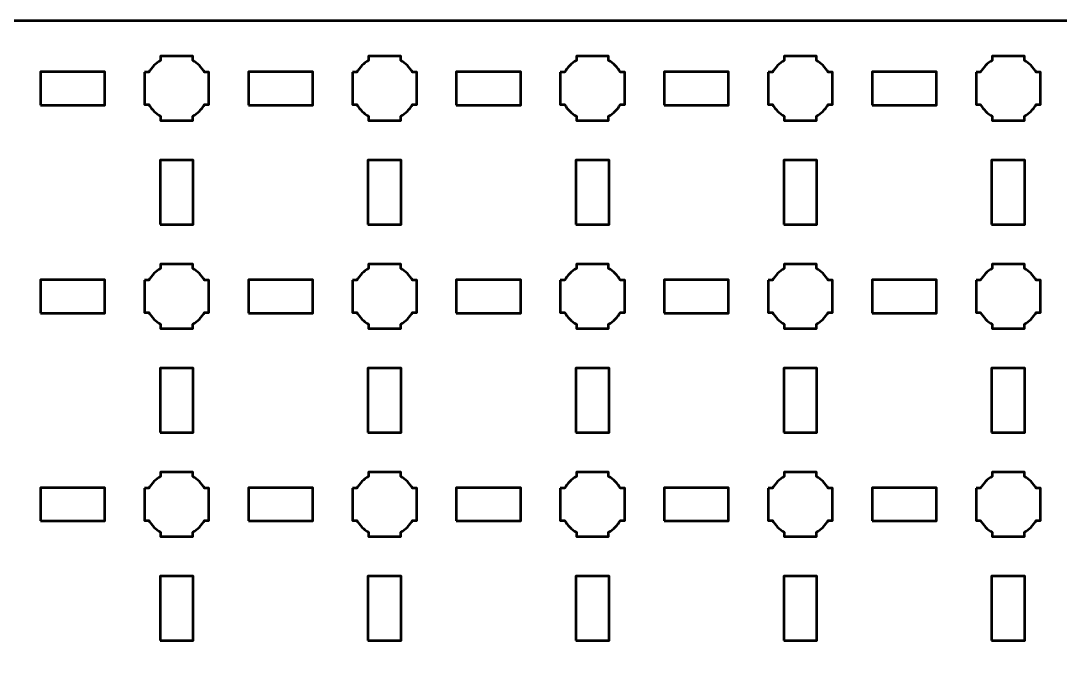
# Model space of a CAD drawing. Header units: centimetres. Extents: x -30.1 to 9.2, y -39.5 to 9.8.
# Drawn here: x -21 to -11, y 3.72 to 9.8 of the extents above; entities that cross this region are included whole.
import ezdxf

# ---------------------------------------------------------------- set-up
doc = ezdxf.new("R2010")
doc.units = ezdxf.units.CM
doc.header["$MEASUREMENT"] = 0
doc.layers.add('Layer 1', color=7, linetype='Continuous')

msp = doc.modelspace()

# ---------------------------------------------------------------- linework, layer by layer
at = {"layer": 'Layer 1', "color": 250, "lineweight": 53}
for points in [[(-20.81, 8.99), (-20.19, 8.99), (-20.19, 9.31), (-20.81, 9.31), (-20.81, 8.99)], [(-18.81, 8.99), (-18.19, 8.99), (-18.19, 9.31), (-18.81, 9.31), (-18.81, 8.99)], [(-16.81, 8.99), (-16.19, 8.99), (-16.19, 9.31), (-16.81, 9.31), (-16.81, 8.99)], [(-14.81, 8.99), (-14.19, 8.99), (-14.19, 9.31), (-14.81, 9.31), (-14.81, 8.99)], [(-12.81, 8.99), (-12.19, 8.99), (-12.19, 9.31), (-12.81, 9.31), (-12.81, 8.99)], [(-19.66, 7.84), (-19.34, 7.84), (-19.34, 8.46), (-19.66, 8.46), (-19.66, 7.84)], [(-17.66, 7.84), (-17.34, 7.84), (-17.34, 8.46), (-17.66, 8.46), (-17.66, 7.84)], [(-15.66, 7.84), (-15.34, 7.84), (-15.34, 8.46), (-15.66, 8.46), (-15.66, 7.84)], [(-13.66, 7.84), (-13.34, 7.84), (-13.34, 8.46), (-13.66, 8.46), (-13.66, 7.84)], [(-11.66, 7.84), (-11.34, 7.84), (-11.34, 8.46), (-11.66, 8.46), (-11.66, 7.84)], [(-20.81, 6.99), (-20.19, 6.99), (-20.19, 7.31), (-20.81, 7.31), (-20.81, 6.99)], [(-18.81, 6.99), (-18.19, 6.99), (-18.19, 7.31), (-18.81, 7.31), (-18.81, 6.99)], [(-16.81, 6.99), (-16.19, 6.99), (-16.19, 7.31), (-16.81, 7.31), (-16.81, 6.99)], [(-14.81, 6.99), (-14.19, 6.99), (-14.19, 7.31), (-14.81, 7.31), (-14.81, 6.99)], [(-12.81, 6.99), (-12.19, 6.99), (-12.19, 7.31), (-12.81, 7.31), (-12.81, 6.99)], [(-19.66, 5.84), (-19.34, 5.84), (-19.34, 6.46), (-19.66, 6.46), (-19.66, 5.84)], [(-17.66, 5.84), (-17.34, 5.84), (-17.34, 6.46), (-17.66, 6.46), (-17.66, 5.84)], [(-15.66, 5.84), (-15.34, 5.84), (-15.34, 6.46), (-15.66, 6.46), (-15.66, 5.84)], [(-13.66, 5.84), (-13.34, 5.84), (-13.34, 6.46), (-13.66, 6.46), (-13.66, 5.84)], [(-11.66, 5.84), (-11.34, 5.84), (-11.34, 6.46), (-11.66, 6.46), (-11.66, 5.84)], [(-20.81, 4.99), (-20.19, 4.99), (-20.19, 5.31), (-20.81, 5.31), (-20.81, 4.99)], [(-18.81, 4.99), (-18.19, 4.99), (-18.19, 5.31), (-18.81, 5.31), (-18.81, 4.99)], [(-16.81, 4.99), (-16.19, 4.99), (-16.19, 5.31), (-16.81, 5.31), (-16.81, 4.99)], [(-14.81, 4.99), (-14.19, 4.99), (-14.19, 5.31), (-14.81, 5.31), (-14.81, 4.99)], [(-12.81, 4.99), (-12.19, 4.99), (-12.19, 5.31), (-12.81, 5.31), (-12.81, 4.99)], [(-19.66, 3.84), (-19.34, 3.84), (-19.34, 4.46), (-19.66, 4.46), (-19.66, 3.84)], [(-17.66, 3.84), (-17.34, 3.84), (-17.34, 4.46), (-17.66, 4.46), (-17.66, 3.84)], [(-15.66, 3.84), (-15.34, 3.84), (-15.34, 4.46), (-15.66, 4.46), (-15.66, 3.84)], [(-13.66, 3.84), (-13.34, 3.84), (-13.34, 4.46), (-13.66, 4.46), (-13.66, 3.84)], [(-11.66, 3.84), (-11.34, 3.84), (-11.34, 4.46), (-11.66, 4.46), (-11.66, 3.84)]]:
    msp.add_lwpolyline(points, close=True, dxfattribs=at)
msp.add_open_spline([(-30.15, -39), (-30.15, -39), (-30.15, 9.3), (-30.15, 9.3), (-30.15, 9.3), (-30.15, 9.57609), (-29.92609, 9.8), (-29.65, 9.8), (-29.65, 9.8), (-29.65, 9.8), (8.65, 9.8), (8.65, 9.8), (8.65, 9.8), (8.92609, 9.8), (9.15, 9.57609), (9.15, 9.3), (9.15, 9.3), (9.15, 9.3), (9.15, -39), (9.15, -39), (9.15, -39), (9.15, -39.27609), (8.92609, -39.5), (8.65, -39.5), (8.65, -39.5), (8.65, -39.5), (-29.65, -39.5), (-29.65, -39.5), (-29.65, -39.5), (-29.92609, -39.5), (-30.15, -39.27609), (-30.15, -39)], degree=3, knots=[0, 0, 0, 0, 0.125, 0.125, 0.125, 0.125, 0.25, 0.25, 0.25, 0.25, 0.375, 0.375, 0.375, 0.375, 0.5, 0.5, 0.5, 0.5, 0.625, 0.625, 0.625, 0.625, 0.75, 0.75, 0.75, 0.75, 0.875, 0.875, 0.875, 0.875, 1, 1, 1, 1], dxfattribs=at)
at = {"layer": 'Layer 1', "lineweight": 53}
for points in [[(-19.81, 9.305), (-19.81, 9.305), (-19.76851, 9.305), (-19.76851, 9.305), (-19.76851, 9.305), (-19.74128, 9.35205), (-19.70205, 9.39128), (-19.655, 9.41851), (-19.655, 9.41851), (-19.655, 9.41851), (-19.655, 9.46), (-19.655, 9.46), (-19.655, 9.46), (-19.655, 9.46), (-19.5, 9.46), (-19.5, 9.46), (-19.5, 9.46), (-19.5, 9.46), (-19.345, 9.46), (-19.345, 9.46), (-19.345, 9.46), (-19.345, 9.46), (-19.345, 9.41851), (-19.345, 9.41851), (-19.345, 9.41851), (-19.29795, 9.39128), (-19.25872, 9.35205), (-19.23149, 9.305), (-19.23149, 9.305), (-19.23149, 9.305), (-19.19, 9.305), (-19.19, 9.305), (-19.19, 9.305), (-19.19, 9.305), (-19.19, 9.15), (-19.19, 9.15), (-19.19, 9.15), (-19.19, 9.15), (-19.19, 8.995), (-19.19, 8.995), (-19.19, 8.995), (-19.19, 8.995), (-19.23149, 8.995), (-19.23149, 8.995), (-19.23149, 8.995), (-19.25872, 8.94795), (-19.29795, 8.90872), (-19.345, 8.88149), (-19.345, 8.88149), (-19.345, 8.88149), (-19.345, 8.84), (-19.345, 8.84), (-19.345, 8.84), (-19.345, 8.84), (-19.5, 8.84), (-19.5, 8.84), (-19.5, 8.84), (-19.5, 8.84), (-19.655, 8.84), (-19.655, 8.84), (-19.655, 8.84), (-19.655, 8.84), (-19.655, 8.88149), (-19.655, 8.88149), (-19.655, 8.88149), (-19.70205, 8.90872), (-19.74128, 8.94795), (-19.76851, 8.995), (-19.76851, 8.995), (-19.76851, 8.995), (-19.81, 8.995), (-19.81, 8.995), (-19.81, 8.995), (-19.81, 8.995), (-19.81, 9.15), (-19.81, 9.15), (-19.81, 9.15), (-19.81, 9.15), (-19.81, 9.305), (-19.81, 9.305)], [(-17.81, 9.305), (-17.81, 9.305), (-17.76851, 9.305), (-17.76851, 9.305), (-17.76851, 9.305), (-17.74128, 9.35205), (-17.70205, 9.39128), (-17.655, 9.41851), (-17.655, 9.41851), (-17.655, 9.41851), (-17.655, 9.46), (-17.655, 9.46), (-17.655, 9.46), (-17.655, 9.46), (-17.5, 9.46), (-17.5, 9.46), (-17.5, 9.46), (-17.5, 9.46), (-17.345, 9.46), (-17.345, 9.46), (-17.345, 9.46), (-17.345, 9.46), (-17.345, 9.41851), (-17.345, 9.41851), (-17.345, 9.41851), (-17.29795, 9.39128), (-17.25872, 9.35205), (-17.23149, 9.305), (-17.23149, 9.305), (-17.23149, 9.305), (-17.19, 9.305), (-17.19, 9.305), (-17.19, 9.305), (-17.19, 9.305), (-17.19, 9.15), (-17.19, 9.15), (-17.19, 9.15), (-17.19, 9.15), (-17.19, 8.995), (-17.19, 8.995), (-17.19, 8.995), (-17.19, 8.995), (-17.23149, 8.995), (-17.23149, 8.995), (-17.23149, 8.995), (-17.25872, 8.94795), (-17.29795, 8.90872), (-17.345, 8.88149), (-17.345, 8.88149), (-17.345, 8.88149), (-17.345, 8.84), (-17.345, 8.84), (-17.345, 8.84), (-17.345, 8.84), (-17.5, 8.84), (-17.5, 8.84), (-17.5, 8.84), (-17.5, 8.84), (-17.655, 8.84), (-17.655, 8.84), (-17.655, 8.84), (-17.655, 8.84), (-17.655, 8.88149), (-17.655, 8.88149), (-17.655, 8.88149), (-17.70205, 8.90872), (-17.74128, 8.94795), (-17.76851, 8.995), (-17.76851, 8.995), (-17.76851, 8.995), (-17.81, 8.995), (-17.81, 8.995), (-17.81, 8.995), (-17.81, 8.995), (-17.81, 9.15), (-17.81, 9.15), (-17.81, 9.15), (-17.81, 9.15), (-17.81, 9.305), (-17.81, 9.305)], [(-15.81, 9.305), (-15.81, 9.305), (-15.76851, 9.305), (-15.76851, 9.305), (-15.76851, 9.305), (-15.74128, 9.35205), (-15.70205, 9.39128), (-15.655, 9.41851), (-15.655, 9.41851), (-15.655, 9.41851), (-15.655, 9.46), (-15.655, 9.46), (-15.655, 9.46), (-15.655, 9.46), (-15.5, 9.46), (-15.5, 9.46), (-15.5, 9.46), (-15.5, 9.46), (-15.345, 9.46), (-15.345, 9.46), (-15.345, 9.46), (-15.345, 9.46), (-15.345, 9.41851), (-15.345, 9.41851), (-15.345, 9.41851), (-15.29795, 9.39128), (-15.25872, 9.35205), (-15.23149, 9.305), (-15.23149, 9.305), (-15.23149, 9.305), (-15.19, 9.305), (-15.19, 9.305), (-15.19, 9.305), (-15.19, 9.305), (-15.19, 9.15), (-15.19, 9.15), (-15.19, 9.15), (-15.19, 9.15), (-15.19, 8.995), (-15.19, 8.995), (-15.19, 8.995), (-15.19, 8.995), (-15.23149, 8.995), (-15.23149, 8.995), (-15.23149, 8.995), (-15.25872, 8.94795), (-15.29795, 8.90872), (-15.345, 8.88149), (-15.345, 8.88149), (-15.345, 8.88149), (-15.345, 8.84), (-15.345, 8.84), (-15.345, 8.84), (-15.345, 8.84), (-15.5, 8.84), (-15.5, 8.84), (-15.5, 8.84), (-15.5, 8.84), (-15.655, 8.84), (-15.655, 8.84), (-15.655, 8.84), (-15.655, 8.84), (-15.655, 8.88149), (-15.655, 8.88149), (-15.655, 8.88149), (-15.70205, 8.90872), (-15.74128, 8.94795), (-15.76851, 8.995), (-15.76851, 8.995), (-15.76851, 8.995), (-15.81, 8.995), (-15.81, 8.995), (-15.81, 8.995), (-15.81, 8.995), (-15.81, 9.15), (-15.81, 9.15), (-15.81, 9.15), (-15.81, 9.15), (-15.81, 9.305), (-15.81, 9.305)], [(-13.81, 9.305), (-13.81, 9.305), (-13.76851, 9.305), (-13.76851, 9.305), (-13.76851, 9.305), (-13.74128, 9.35205), (-13.70205, 9.39128), (-13.655, 9.41851), (-13.655, 9.41851), (-13.655, 9.41851), (-13.655, 9.46), (-13.655, 9.46), (-13.655, 9.46), (-13.655, 9.46), (-13.5, 9.46), (-13.5, 9.46), (-13.5, 9.46), (-13.5, 9.46), (-13.345, 9.46), (-13.345, 9.46), (-13.345, 9.46), (-13.345, 9.46), (-13.345, 9.41851), (-13.345, 9.41851), (-13.345, 9.41851), (-13.29795, 9.39128), (-13.25872, 9.35205), (-13.23149, 9.305), (-13.23149, 9.305), (-13.23149, 9.305), (-13.19, 9.305), (-13.19, 9.305), (-13.19, 9.305), (-13.19, 9.305), (-13.19, 9.15), (-13.19, 9.15), (-13.19, 9.15), (-13.19, 9.15), (-13.19, 8.995), (-13.19, 8.995), (-13.19, 8.995), (-13.19, 8.995), (-13.23149, 8.995), (-13.23149, 8.995), (-13.23149, 8.995), (-13.25872, 8.94795), (-13.29795, 8.90872), (-13.345, 8.88149), (-13.345, 8.88149), (-13.345, 8.88149), (-13.345, 8.84), (-13.345, 8.84), (-13.345, 8.84), (-13.345, 8.84), (-13.5, 8.84), (-13.5, 8.84), (-13.5, 8.84), (-13.5, 8.84), (-13.655, 8.84), (-13.655, 8.84), (-13.655, 8.84), (-13.655, 8.84), (-13.655, 8.88149), (-13.655, 8.88149), (-13.655, 8.88149), (-13.70205, 8.90872), (-13.74128, 8.94795), (-13.76851, 8.995), (-13.76851, 8.995), (-13.76851, 8.995), (-13.81, 8.995), (-13.81, 8.995), (-13.81, 8.995), (-13.81, 8.995), (-13.81, 9.15), (-13.81, 9.15), (-13.81, 9.15), (-13.81, 9.15), (-13.81, 9.305), (-13.81, 9.305)], [(-11.81, 9.305), (-11.81, 9.305), (-11.76851, 9.305), (-11.76851, 9.305), (-11.76851, 9.305), (-11.74128, 9.35205), (-11.70205, 9.39128), (-11.655, 9.41851), (-11.655, 9.41851), (-11.655, 9.41851), (-11.655, 9.46), (-11.655, 9.46), (-11.655, 9.46), (-11.655, 9.46), (-11.5, 9.46), (-11.5, 9.46), (-11.5, 9.46), (-11.5, 9.46), (-11.345, 9.46), (-11.345, 9.46), (-11.345, 9.46), (-11.345, 9.46), (-11.345, 9.41851), (-11.345, 9.41851), (-11.345, 9.41851), (-11.29795, 9.39128), (-11.25872, 9.35205), (-11.23149, 9.305), (-11.23149, 9.305), (-11.23149, 9.305), (-11.19, 9.305), (-11.19, 9.305), (-11.19, 9.305), (-11.19, 9.305), (-11.19, 9.15), (-11.19, 9.15), (-11.19, 9.15), (-11.19, 9.15), (-11.19, 8.995), (-11.19, 8.995), (-11.19, 8.995), (-11.19, 8.995), (-11.23149, 8.995), (-11.23149, 8.995), (-11.23149, 8.995), (-11.25872, 8.94795), (-11.29795, 8.90872), (-11.345, 8.88149), (-11.345, 8.88149), (-11.345, 8.88149), (-11.345, 8.84), (-11.345, 8.84), (-11.345, 8.84), (-11.345, 8.84), (-11.5, 8.84), (-11.5, 8.84), (-11.5, 8.84), (-11.5, 8.84), (-11.655, 8.84), (-11.655, 8.84), (-11.655, 8.84), (-11.655, 8.84), (-11.655, 8.88149), (-11.655, 8.88149), (-11.655, 8.88149), (-11.70205, 8.90872), (-11.74128, 8.94795), (-11.76851, 8.995), (-11.76851, 8.995), (-11.76851, 8.995), (-11.81, 8.995), (-11.81, 8.995), (-11.81, 8.995), (-11.81, 8.995), (-11.81, 9.15), (-11.81, 9.15), (-11.81, 9.15), (-11.81, 9.15), (-11.81, 9.305), (-11.81, 9.305)], [(-19.81, 7.305), (-19.81, 7.305), (-19.76851, 7.305), (-19.76851, 7.305), (-19.76851, 7.305), (-19.74128, 7.35205), (-19.70205, 7.39128), (-19.655, 7.41851), (-19.655, 7.41851), (-19.655, 7.41851), (-19.655, 7.46), (-19.655, 7.46), (-19.655, 7.46), (-19.655, 7.46), (-19.5, 7.46), (-19.5, 7.46), (-19.5, 7.46), (-19.5, 7.46), (-19.345, 7.46), (-19.345, 7.46), (-19.345, 7.46), (-19.345, 7.46), (-19.345, 7.41851), (-19.345, 7.41851), (-19.345, 7.41851), (-19.29795, 7.39128), (-19.25872, 7.35205), (-19.23149, 7.305), (-19.23149, 7.305), (-19.23149, 7.305), (-19.19, 7.305), (-19.19, 7.305), (-19.19, 7.305), (-19.19, 7.305), (-19.19, 7.15), (-19.19, 7.15), (-19.19, 7.15), (-19.19, 7.15), (-19.19, 6.995), (-19.19, 6.995), (-19.19, 6.995), (-19.19, 6.995), (-19.23149, 6.995), (-19.23149, 6.995), (-19.23149, 6.995), (-19.25872, 6.94795), (-19.29795, 6.90872), (-19.345, 6.88149), (-19.345, 6.88149), (-19.345, 6.88149), (-19.345, 6.84), (-19.345, 6.84), (-19.345, 6.84), (-19.345, 6.84), (-19.5, 6.84), (-19.5, 6.84), (-19.5, 6.84), (-19.5, 6.84), (-19.655, 6.84), (-19.655, 6.84), (-19.655, 6.84), (-19.655, 6.84), (-19.655, 6.88149), (-19.655, 6.88149), (-19.655, 6.88149), (-19.70205, 6.90872), (-19.74128, 6.94795), (-19.76851, 6.995), (-19.76851, 6.995), (-19.76851, 6.995), (-19.81, 6.995), (-19.81, 6.995), (-19.81, 6.995), (-19.81, 6.995), (-19.81, 7.15), (-19.81, 7.15), (-19.81, 7.15), (-19.81, 7.15), (-19.81, 7.305), (-19.81, 7.305)], [(-17.81, 7.305), (-17.81, 7.305), (-17.76851, 7.305), (-17.76851, 7.305), (-17.76851, 7.305), (-17.74128, 7.35205), (-17.70205, 7.39128), (-17.655, 7.41851), (-17.655, 7.41851), (-17.655, 7.41851), (-17.655, 7.46), (-17.655, 7.46), (-17.655, 7.46), (-17.655, 7.46), (-17.5, 7.46), (-17.5, 7.46), (-17.5, 7.46), (-17.5, 7.46), (-17.345, 7.46), (-17.345, 7.46), (-17.345, 7.46), (-17.345, 7.46), (-17.345, 7.41851), (-17.345, 7.41851), (-17.345, 7.41851), (-17.29795, 7.39128), (-17.25872, 7.35205), (-17.23149, 7.305), (-17.23149, 7.305), (-17.23149, 7.305), (-17.19, 7.305), (-17.19, 7.305), (-17.19, 7.305), (-17.19, 7.305), (-17.19, 7.15), (-17.19, 7.15), (-17.19, 7.15), (-17.19, 7.15), (-17.19, 6.995), (-17.19, 6.995), (-17.19, 6.995), (-17.19, 6.995), (-17.23149, 6.995), (-17.23149, 6.995), (-17.23149, 6.995), (-17.25872, 6.94795), (-17.29795, 6.90872), (-17.345, 6.88149), (-17.345, 6.88149), (-17.345, 6.88149), (-17.345, 6.84), (-17.345, 6.84), (-17.345, 6.84), (-17.345, 6.84), (-17.5, 6.84), (-17.5, 6.84), (-17.5, 6.84), (-17.5, 6.84), (-17.655, 6.84), (-17.655, 6.84), (-17.655, 6.84), (-17.655, 6.84), (-17.655, 6.88149), (-17.655, 6.88149), (-17.655, 6.88149), (-17.70205, 6.90872), (-17.74128, 6.94795), (-17.76851, 6.995), (-17.76851, 6.995), (-17.76851, 6.995), (-17.81, 6.995), (-17.81, 6.995), (-17.81, 6.995), (-17.81, 6.995), (-17.81, 7.15), (-17.81, 7.15), (-17.81, 7.15), (-17.81, 7.15), (-17.81, 7.305), (-17.81, 7.305)], [(-15.81, 7.305), (-15.81, 7.305), (-15.76851, 7.305), (-15.76851, 7.305), (-15.76851, 7.305), (-15.74128, 7.35205), (-15.70205, 7.39128), (-15.655, 7.41851), (-15.655, 7.41851), (-15.655, 7.41851), (-15.655, 7.46), (-15.655, 7.46), (-15.655, 7.46), (-15.655, 7.46), (-15.5, 7.46), (-15.5, 7.46), (-15.5, 7.46), (-15.5, 7.46), (-15.345, 7.46), (-15.345, 7.46), (-15.345, 7.46), (-15.345, 7.46), (-15.345, 7.41851), (-15.345, 7.41851), (-15.345, 7.41851), (-15.29795, 7.39128), (-15.25872, 7.35205), (-15.23149, 7.305), (-15.23149, 7.305), (-15.23149, 7.305), (-15.19, 7.305), (-15.19, 7.305), (-15.19, 7.305), (-15.19, 7.305), (-15.19, 7.15), (-15.19, 7.15), (-15.19, 7.15), (-15.19, 7.15), (-15.19, 6.995), (-15.19, 6.995), (-15.19, 6.995), (-15.19, 6.995), (-15.23149, 6.995), (-15.23149, 6.995), (-15.23149, 6.995), (-15.25872, 6.94795), (-15.29795, 6.90872), (-15.345, 6.88149), (-15.345, 6.88149), (-15.345, 6.88149), (-15.345, 6.84), (-15.345, 6.84), (-15.345, 6.84), (-15.345, 6.84), (-15.5, 6.84), (-15.5, 6.84), (-15.5, 6.84), (-15.5, 6.84), (-15.655, 6.84), (-15.655, 6.84), (-15.655, 6.84), (-15.655, 6.84), (-15.655, 6.88149), (-15.655, 6.88149), (-15.655, 6.88149), (-15.70205, 6.90872), (-15.74128, 6.94795), (-15.76851, 6.995), (-15.76851, 6.995), (-15.76851, 6.995), (-15.81, 6.995), (-15.81, 6.995), (-15.81, 6.995), (-15.81, 6.995), (-15.81, 7.15), (-15.81, 7.15), (-15.81, 7.15), (-15.81, 7.15), (-15.81, 7.305), (-15.81, 7.305)], [(-13.81, 7.305), (-13.81, 7.305), (-13.76851, 7.305), (-13.76851, 7.305), (-13.76851, 7.305), (-13.74128, 7.35205), (-13.70205, 7.39128), (-13.655, 7.41851), (-13.655, 7.41851), (-13.655, 7.41851), (-13.655, 7.46), (-13.655, 7.46), (-13.655, 7.46), (-13.655, 7.46), (-13.5, 7.46), (-13.5, 7.46), (-13.5, 7.46), (-13.5, 7.46), (-13.345, 7.46), (-13.345, 7.46), (-13.345, 7.46), (-13.345, 7.46), (-13.345, 7.41851), (-13.345, 7.41851), (-13.345, 7.41851), (-13.29795, 7.39128), (-13.25872, 7.35205), (-13.23149, 7.305), (-13.23149, 7.305), (-13.23149, 7.305), (-13.19, 7.305), (-13.19, 7.305), (-13.19, 7.305), (-13.19, 7.305), (-13.19, 7.15), (-13.19, 7.15), (-13.19, 7.15), (-13.19, 7.15), (-13.19, 6.995), (-13.19, 6.995), (-13.19, 6.995), (-13.19, 6.995), (-13.23149, 6.995), (-13.23149, 6.995), (-13.23149, 6.995), (-13.25872, 6.94795), (-13.29795, 6.90872), (-13.345, 6.88149), (-13.345, 6.88149), (-13.345, 6.88149), (-13.345, 6.84), (-13.345, 6.84), (-13.345, 6.84), (-13.345, 6.84), (-13.5, 6.84), (-13.5, 6.84), (-13.5, 6.84), (-13.5, 6.84), (-13.655, 6.84), (-13.655, 6.84), (-13.655, 6.84), (-13.655, 6.84), (-13.655, 6.88149), (-13.655, 6.88149), (-13.655, 6.88149), (-13.70205, 6.90872), (-13.74128, 6.94795), (-13.76851, 6.995), (-13.76851, 6.995), (-13.76851, 6.995), (-13.81, 6.995), (-13.81, 6.995), (-13.81, 6.995), (-13.81, 6.995), (-13.81, 7.15), (-13.81, 7.15), (-13.81, 7.15), (-13.81, 7.15), (-13.81, 7.305), (-13.81, 7.305)], [(-11.81, 7.305), (-11.81, 7.305), (-11.76851, 7.305), (-11.76851, 7.305), (-11.76851, 7.305), (-11.74128, 7.35205), (-11.70205, 7.39128), (-11.655, 7.41851), (-11.655, 7.41851), (-11.655, 7.41851), (-11.655, 7.46), (-11.655, 7.46), (-11.655, 7.46), (-11.655, 7.46), (-11.5, 7.46), (-11.5, 7.46), (-11.5, 7.46), (-11.5, 7.46), (-11.345, 7.46), (-11.345, 7.46), (-11.345, 7.46), (-11.345, 7.46), (-11.345, 7.41851), (-11.345, 7.41851), (-11.345, 7.41851), (-11.29795, 7.39128), (-11.25872, 7.35205), (-11.23149, 7.305), (-11.23149, 7.305), (-11.23149, 7.305), (-11.19, 7.305), (-11.19, 7.305), (-11.19, 7.305), (-11.19, 7.305), (-11.19, 7.15), (-11.19, 7.15), (-11.19, 7.15), (-11.19, 7.15), (-11.19, 6.995), (-11.19, 6.995), (-11.19, 6.995), (-11.19, 6.995), (-11.23149, 6.995), (-11.23149, 6.995), (-11.23149, 6.995), (-11.25872, 6.94795), (-11.29795, 6.90872), (-11.345, 6.88149), (-11.345, 6.88149), (-11.345, 6.88149), (-11.345, 6.84), (-11.345, 6.84), (-11.345, 6.84), (-11.345, 6.84), (-11.5, 6.84), (-11.5, 6.84), (-11.5, 6.84), (-11.5, 6.84), (-11.655, 6.84), (-11.655, 6.84), (-11.655, 6.84), (-11.655, 6.84), (-11.655, 6.88149), (-11.655, 6.88149), (-11.655, 6.88149), (-11.70205, 6.90872), (-11.74128, 6.94795), (-11.76851, 6.995), (-11.76851, 6.995), (-11.76851, 6.995), (-11.81, 6.995), (-11.81, 6.995), (-11.81, 6.995), (-11.81, 6.995), (-11.81, 7.15), (-11.81, 7.15), (-11.81, 7.15), (-11.81, 7.15), (-11.81, 7.305), (-11.81, 7.305)], [(-19.81, 5.305), (-19.81, 5.305), (-19.76851, 5.305), (-19.76851, 5.305), (-19.76851, 5.305), (-19.74128, 5.35205), (-19.70205, 5.39128), (-19.655, 5.41851), (-19.655, 5.41851), (-19.655, 5.41851), (-19.655, 5.46), (-19.655, 5.46), (-19.655, 5.46), (-19.655, 5.46), (-19.5, 5.46), (-19.5, 5.46), (-19.5, 5.46), (-19.5, 5.46), (-19.345, 5.46), (-19.345, 5.46), (-19.345, 5.46), (-19.345, 5.46), (-19.345, 5.41851), (-19.345, 5.41851), (-19.345, 5.41851), (-19.29795, 5.39128), (-19.25872, 5.35205), (-19.23149, 5.305), (-19.23149, 5.305), (-19.23149, 5.305), (-19.19, 5.305), (-19.19, 5.305), (-19.19, 5.305), (-19.19, 5.305), (-19.19, 5.15), (-19.19, 5.15), (-19.19, 5.15), (-19.19, 5.15), (-19.19, 4.995), (-19.19, 4.995), (-19.19, 4.995), (-19.19, 4.995), (-19.23149, 4.995), (-19.23149, 4.995), (-19.23149, 4.995), (-19.25872, 4.94795), (-19.29795, 4.90872), (-19.345, 4.88149), (-19.345, 4.88149), (-19.345, 4.88149), (-19.345, 4.84), (-19.345, 4.84), (-19.345, 4.84), (-19.345, 4.84), (-19.5, 4.84), (-19.5, 4.84), (-19.5, 4.84), (-19.5, 4.84), (-19.655, 4.84), (-19.655, 4.84), (-19.655, 4.84), (-19.655, 4.84), (-19.655, 4.88149), (-19.655, 4.88149), (-19.655, 4.88149), (-19.70205, 4.90872), (-19.74128, 4.94795), (-19.76851, 4.995), (-19.76851, 4.995), (-19.76851, 4.995), (-19.81, 4.995), (-19.81, 4.995), (-19.81, 4.995), (-19.81, 4.995), (-19.81, 5.15), (-19.81, 5.15), (-19.81, 5.15), (-19.81, 5.15), (-19.81, 5.305), (-19.81, 5.305)], [(-17.81, 5.305), (-17.81, 5.305), (-17.76851, 5.305), (-17.76851, 5.305), (-17.76851, 5.305), (-17.74128, 5.35205), (-17.70205, 5.39128), (-17.655, 5.41851), (-17.655, 5.41851), (-17.655, 5.41851), (-17.655, 5.46), (-17.655, 5.46), (-17.655, 5.46), (-17.655, 5.46), (-17.5, 5.46), (-17.5, 5.46), (-17.5, 5.46), (-17.5, 5.46), (-17.345, 5.46), (-17.345, 5.46), (-17.345, 5.46), (-17.345, 5.46), (-17.345, 5.41851), (-17.345, 5.41851), (-17.345, 5.41851), (-17.29795, 5.39128), (-17.25872, 5.35205), (-17.23149, 5.305), (-17.23149, 5.305), (-17.23149, 5.305), (-17.19, 5.305), (-17.19, 5.305), (-17.19, 5.305), (-17.19, 5.305), (-17.19, 5.15), (-17.19, 5.15), (-17.19, 5.15), (-17.19, 5.15), (-17.19, 4.995), (-17.19, 4.995), (-17.19, 4.995), (-17.19, 4.995), (-17.23149, 4.995), (-17.23149, 4.995), (-17.23149, 4.995), (-17.25872, 4.94795), (-17.29795, 4.90872), (-17.345, 4.88149), (-17.345, 4.88149), (-17.345, 4.88149), (-17.345, 4.84), (-17.345, 4.84), (-17.345, 4.84), (-17.345, 4.84), (-17.5, 4.84), (-17.5, 4.84), (-17.5, 4.84), (-17.5, 4.84), (-17.655, 4.84), (-17.655, 4.84), (-17.655, 4.84), (-17.655, 4.84), (-17.655, 4.88149), (-17.655, 4.88149), (-17.655, 4.88149), (-17.70205, 4.90872), (-17.74128, 4.94795), (-17.76851, 4.995), (-17.76851, 4.995), (-17.76851, 4.995), (-17.81, 4.995), (-17.81, 4.995), (-17.81, 4.995), (-17.81, 4.995), (-17.81, 5.15), (-17.81, 5.15), (-17.81, 5.15), (-17.81, 5.15), (-17.81, 5.305), (-17.81, 5.305)], [(-15.81, 5.305), (-15.81, 5.305), (-15.76851, 5.305), (-15.76851, 5.305), (-15.76851, 5.305), (-15.74128, 5.35205), (-15.70205, 5.39128), (-15.655, 5.41851), (-15.655, 5.41851), (-15.655, 5.41851), (-15.655, 5.46), (-15.655, 5.46), (-15.655, 5.46), (-15.655, 5.46), (-15.5, 5.46), (-15.5, 5.46), (-15.5, 5.46), (-15.5, 5.46), (-15.345, 5.46), (-15.345, 5.46), (-15.345, 5.46), (-15.345, 5.46), (-15.345, 5.41851), (-15.345, 5.41851), (-15.345, 5.41851), (-15.29795, 5.39128), (-15.25872, 5.35205), (-15.23149, 5.305), (-15.23149, 5.305), (-15.23149, 5.305), (-15.19, 5.305), (-15.19, 5.305), (-15.19, 5.305), (-15.19, 5.305), (-15.19, 5.15), (-15.19, 5.15), (-15.19, 5.15), (-15.19, 5.15), (-15.19, 4.995), (-15.19, 4.995), (-15.19, 4.995), (-15.19, 4.995), (-15.23149, 4.995), (-15.23149, 4.995), (-15.23149, 4.995), (-15.25872, 4.94795), (-15.29795, 4.90872), (-15.345, 4.88149), (-15.345, 4.88149), (-15.345, 4.88149), (-15.345, 4.84), (-15.345, 4.84), (-15.345, 4.84), (-15.345, 4.84), (-15.5, 4.84), (-15.5, 4.84), (-15.5, 4.84), (-15.5, 4.84), (-15.655, 4.84), (-15.655, 4.84), (-15.655, 4.84), (-15.655, 4.84), (-15.655, 4.88149), (-15.655, 4.88149), (-15.655, 4.88149), (-15.70205, 4.90872), (-15.74128, 4.94795), (-15.76851, 4.995), (-15.76851, 4.995), (-15.76851, 4.995), (-15.81, 4.995), (-15.81, 4.995), (-15.81, 4.995), (-15.81, 4.995), (-15.81, 5.15), (-15.81, 5.15), (-15.81, 5.15), (-15.81, 5.15), (-15.81, 5.305), (-15.81, 5.305)], [(-13.81, 5.305), (-13.81, 5.305), (-13.76851, 5.305), (-13.76851, 5.305), (-13.76851, 5.305), (-13.74128, 5.35205), (-13.70205, 5.39128), (-13.655, 5.41851), (-13.655, 5.41851), (-13.655, 5.41851), (-13.655, 5.46), (-13.655, 5.46), (-13.655, 5.46), (-13.655, 5.46), (-13.5, 5.46), (-13.5, 5.46), (-13.5, 5.46), (-13.5, 5.46), (-13.345, 5.46), (-13.345, 5.46), (-13.345, 5.46), (-13.345, 5.46), (-13.345, 5.41851), (-13.345, 5.41851), (-13.345, 5.41851), (-13.29795, 5.39128), (-13.25872, 5.35205), (-13.23149, 5.305), (-13.23149, 5.305), (-13.23149, 5.305), (-13.19, 5.305), (-13.19, 5.305), (-13.19, 5.305), (-13.19, 5.305), (-13.19, 5.15), (-13.19, 5.15), (-13.19, 5.15), (-13.19, 5.15), (-13.19, 4.995), (-13.19, 4.995), (-13.19, 4.995), (-13.19, 4.995), (-13.23149, 4.995), (-13.23149, 4.995), (-13.23149, 4.995), (-13.25872, 4.94795), (-13.29795, 4.90872), (-13.345, 4.88149), (-13.345, 4.88149), (-13.345, 4.88149), (-13.345, 4.84), (-13.345, 4.84), (-13.345, 4.84), (-13.345, 4.84), (-13.5, 4.84), (-13.5, 4.84), (-13.5, 4.84), (-13.5, 4.84), (-13.655, 4.84), (-13.655, 4.84), (-13.655, 4.84), (-13.655, 4.84), (-13.655, 4.88149), (-13.655, 4.88149), (-13.655, 4.88149), (-13.70205, 4.90872), (-13.74128, 4.94795), (-13.76851, 4.995), (-13.76851, 4.995), (-13.76851, 4.995), (-13.81, 4.995), (-13.81, 4.995), (-13.81, 4.995), (-13.81, 4.995), (-13.81, 5.15), (-13.81, 5.15), (-13.81, 5.15), (-13.81, 5.15), (-13.81, 5.305), (-13.81, 5.305)], [(-11.81, 5.305), (-11.81, 5.305), (-11.76851, 5.305), (-11.76851, 5.305), (-11.76851, 5.305), (-11.74128, 5.35205), (-11.70205, 5.39128), (-11.655, 5.41851), (-11.655, 5.41851), (-11.655, 5.41851), (-11.655, 5.46), (-11.655, 5.46), (-11.655, 5.46), (-11.655, 5.46), (-11.5, 5.46), (-11.5, 5.46), (-11.5, 5.46), (-11.5, 5.46), (-11.345, 5.46), (-11.345, 5.46), (-11.345, 5.46), (-11.345, 5.46), (-11.345, 5.41851), (-11.345, 5.41851), (-11.345, 5.41851), (-11.29795, 5.39128), (-11.25872, 5.35205), (-11.23149, 5.305), (-11.23149, 5.305), (-11.23149, 5.305), (-11.19, 5.305), (-11.19, 5.305), (-11.19, 5.305), (-11.19, 5.305), (-11.19, 5.15), (-11.19, 5.15), (-11.19, 5.15), (-11.19, 5.15), (-11.19, 4.995), (-11.19, 4.995), (-11.19, 4.995), (-11.19, 4.995), (-11.23149, 4.995), (-11.23149, 4.995), (-11.23149, 4.995), (-11.25872, 4.94795), (-11.29795, 4.90872), (-11.345, 4.88149), (-11.345, 4.88149), (-11.345, 4.88149), (-11.345, 4.84), (-11.345, 4.84), (-11.345, 4.84), (-11.345, 4.84), (-11.5, 4.84), (-11.5, 4.84), (-11.5, 4.84), (-11.5, 4.84), (-11.655, 4.84), (-11.655, 4.84), (-11.655, 4.84), (-11.655, 4.84), (-11.655, 4.88149), (-11.655, 4.88149), (-11.655, 4.88149), (-11.70205, 4.90872), (-11.74128, 4.94795), (-11.76851, 4.995), (-11.76851, 4.995), (-11.76851, 4.995), (-11.81, 4.995), (-11.81, 4.995), (-11.81, 4.995), (-11.81, 4.995), (-11.81, 5.15), (-11.81, 5.15), (-11.81, 5.15), (-11.81, 5.15), (-11.81, 5.305), (-11.81, 5.305)]]:
    msp.add_open_spline(points, degree=3, knots=[0, 0, 0, 0, 0.05, 0.05, 0.05, 0.05, 0.1, 0.1, 0.1, 0.1, 0.15, 0.15, 0.15, 0.15, 0.2, 0.2, 0.2, 0.2, 0.25, 0.25, 0.25, 0.25, 0.3, 0.3, 0.3, 0.3, 0.35, 0.35, 0.35, 0.35, 0.4, 0.4, 0.4, 0.4, 0.45, 0.45, 0.45, 0.45, 0.5, 0.5, 0.5, 0.5, 0.55, 0.55, 0.55, 0.55, 0.6, 0.6, 0.6, 0.6, 0.65, 0.65, 0.65, 0.65, 0.7, 0.7, 0.7, 0.7, 0.75, 0.75, 0.75, 0.75, 0.8, 0.8, 0.8, 0.8, 0.85, 0.85, 0.85, 0.85, 0.9, 0.9, 0.9, 0.9, 0.95, 0.95, 0.95, 0.95, 1, 1, 1, 1], dxfattribs=at)

doc.saveas('drawing.dxf')
